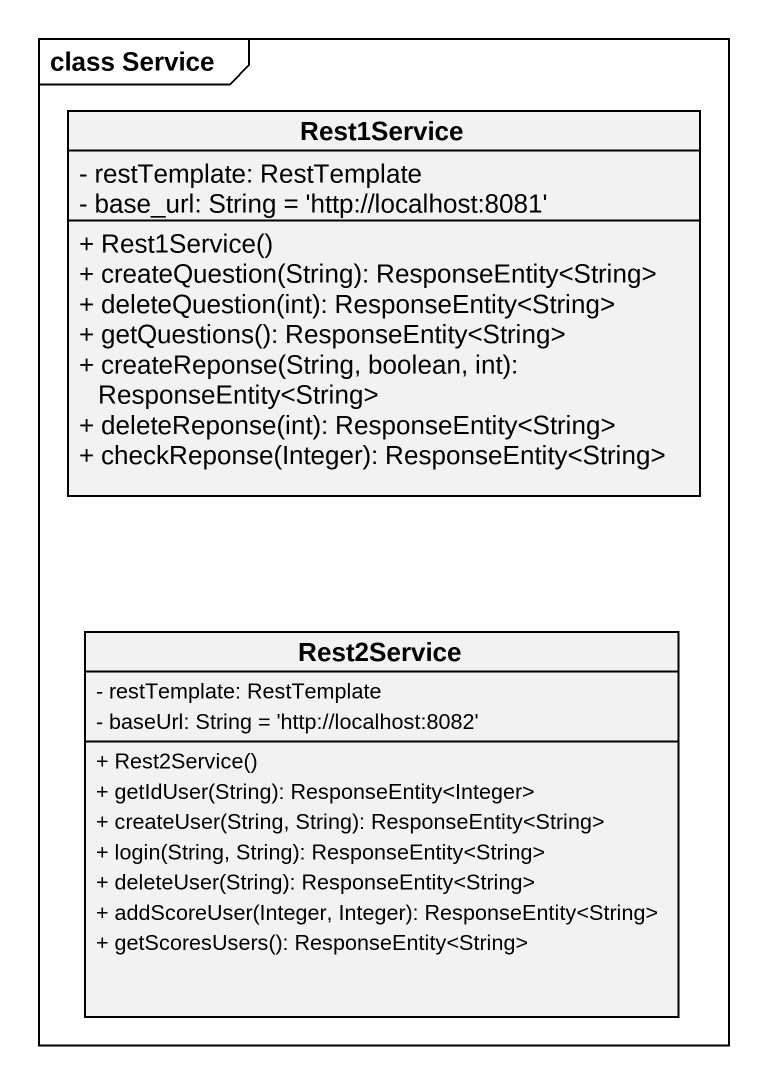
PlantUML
@startuml
mainframe class Service
hide circle
hide empty members
skinparam classAttributeIconSize 0
class Rest1Service {
  - restTemplate: RestTemplate
  - base_url: String = 'http://localhost:8081'
  + Rest1Service()
  + createQuestion(String): ResponseEntity<String>
  + deleteQuestion(int): ResponseEntity<String>
  + getQuestions(): ResponseEntity<String>
  + createReponse(String, boolean, int): ResponseEntity<String>
  + deleteReponse(int): ResponseEntity<String>
  + checkReponse(Integer): ResponseEntity<String>
}
class Rest2Service {
  - restTemplate: RestTemplate
  - baseUrl: String = 'http://localhost:8082'
  + Rest2Service()
  + getIdUser(String): ResponseEntity<Integer>
  + createUser(String, String): ResponseEntity<String>
  + login(String, String): ResponseEntity<String>
  + deleteUser(String): ResponseEntity<String>
  + addScoreUser(Integer, Integer): ResponseEntity<String>
  + getScoresUsers(): ResponseEntity<String>
}
@enduml
